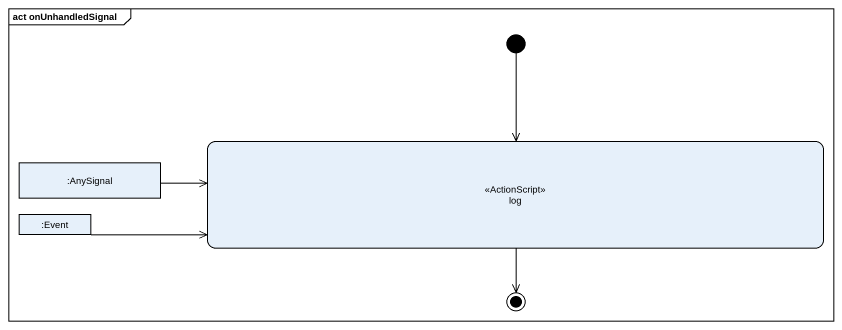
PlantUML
@startuml
mainframe act onUnhandledSignal
hide empty description
state log <<ActionScript>>
state ":AnySignal" as AnySignal <<object>>
state ":Event" as Event <<object>>
[*] --> log
AnySignal -right-> log
Event -right-> log
log --> [*]
@enduml
